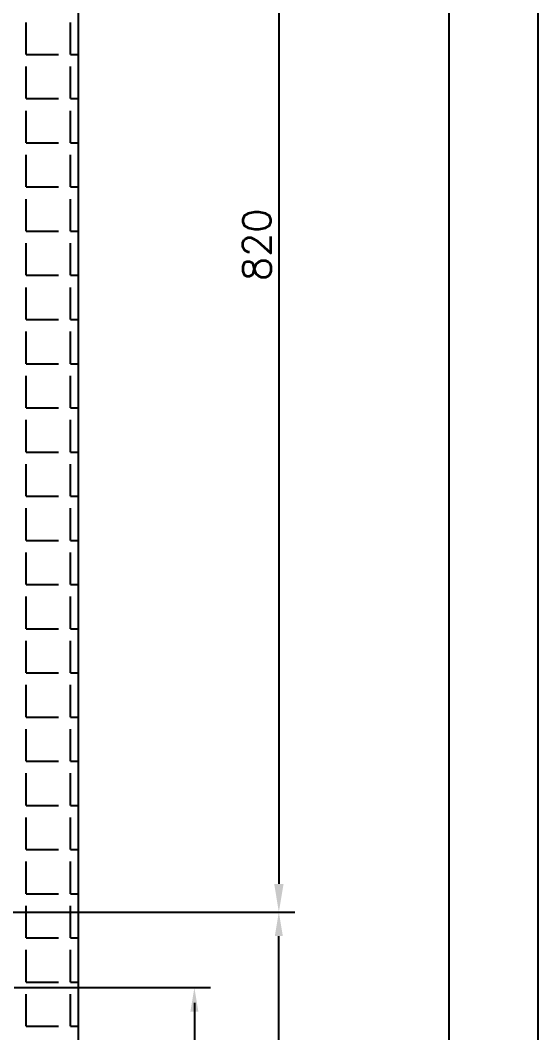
# Model space of a CAD drawing. Extents: x 1919 to 2339, y -1533 to -939.
# Drawn here: x 2274.7 to 2339.1, y -1402.4 to -1276.3 of the extents above; entities that cross this region are included whole.
import ezdxf

# ---------------------------------------------------------------- set-up
doc = ezdxf.new("R2010")
doc.units = 0
doc.header["$LTSCALE"] = 7
doc.header["$MEASUREMENT"] = 0
doc.layers.get('0').update_dxf_attribs({"color": 2, "linetype": 'CONTINUOUS'})
doc.layers.add('D', color=2, linetype='CONTINUOUS')
doc.layers.add('HT', color=3, linetype='CONTINUOUS')
doc.styles.add('GHS', font='romans', dxfattribs={"bigfont": 'ghs'})

msp = doc.modelspace()

# ---------------------------------------------------------------- linework, layer by layer
at = {"color": 4}
msp.add_line((2328.08, -1518.65), (2328.08, -969.65), dxfattribs=at)
for p, q in [((2272.76, -1387.38), (2308.87, -1387.38)), ((2306.87, -1469.39), (2306.87, -1390.38))]:
    msp.add_line(p, q)
msp.add_solid([(2306.37, -1390.38), (2307.37, -1390.38), (2306.87, -1387.38)])
at = {"layer": 'D'}
for p, q in [((2306.87, -1225.1), (2306.87, -1383.88)), ((2273.92, -1396.78), (2298.36, -1396.78)), ((2296.36, -1398.68), (2296.36, -1469.39))]:
    msp.add_line(p, q, dxfattribs=at)
msp.add_lwpolyline([(1919.08, -938.65), (2339.08, -938.65), (2339.08, -1532.65), (1919.08, -1532.65)], close=True, dxfattribs=at)
for points in [[(2306.29, -1383.88), (2307.46, -1383.88), (2306.87, -1387.38)], [(2295.86, -1399.78), (2296.86, -1399.78), (2296.36, -1396.78)]]:
    msp.add_solid(points, dxfattribs=at)
at = {"layer": 'HT', "ltscale": 0.5}
for p, q in [((2281.96, -1492.97), (2281.96, -993.57)), ((2275.44, -1280.6), (2275.44, -1276.6)), ((2280.94, -1280.6), (2280.94, -1276.6)), ((2275.44, -1280.6), (2279.44, -1280.6)), ((2280.94, -1280.6), (2281.96, -1280.6)), ((2275.44, -1286.1), (2275.44, -1282.1)), ((2280.94, -1286.1), (2280.94, -1282.1)), ((2275.44, -1286.1), (2279.44, -1286.1)), ((2280.94, -1286.1), (2281.96, -1286.1)), ((2275.44, -1291.6), (2275.44, -1287.6)), ((2280.94, -1291.6), (2280.94, -1287.6)), ((2275.44, -1291.6), (2279.44, -1291.6)), ((2280.94, -1291.6), (2281.96, -1291.6)), ((2275.44, -1297.1), (2275.44, -1293.1)), ((2280.94, -1297.1), (2280.94, -1293.1)), ((2275.44, -1297.1), (2279.44, -1297.1)), ((2280.94, -1297.1), (2281.96, -1297.1)), ((2275.44, -1302.6), (2275.44, -1298.6)), ((2280.94, -1302.6), (2280.94, -1298.6)), ((2275.44, -1302.6), (2279.44, -1302.6)), ((2280.94, -1302.6), (2281.96, -1302.6)), ((2275.44, -1308.1), (2275.44, -1304.1)), ((2280.94, -1308.1), (2280.94, -1304.1)), ((2275.44, -1308.1), (2279.44, -1308.1)), ((2280.94, -1308.1), (2281.96, -1308.1)), ((2275.44, -1313.6), (2275.44, -1309.6)), ((2280.94, -1313.6), (2280.94, -1309.6)), ((2275.44, -1313.6), (2279.44, -1313.6)), ((2280.94, -1313.6), (2281.96, -1313.6)), ((2275.44, -1319.1), (2275.44, -1315.1)), ((2280.94, -1319.1), (2280.94, -1315.1)), ((2275.44, -1319.1), (2279.44, -1319.1)), ((2280.94, -1319.1), (2281.96, -1319.1)), ((2275.44, -1324.6), (2275.44, -1320.6)), ((2280.94, -1324.6), (2280.94, -1320.6)), ((2275.44, -1324.6), (2279.44, -1324.6)), ((2280.94, -1324.6), (2281.96, -1324.6)), ((2275.44, -1330.1), (2275.44, -1326.1)), ((2280.94, -1330.1), (2280.94, -1326.1)), ((2275.44, -1330.1), (2279.44, -1330.1)), ((2280.94, -1330.1), (2281.96, -1330.1)), ((2275.44, -1335.6), (2275.44, -1331.6)), ((2280.94, -1335.6), (2280.94, -1331.6)), ((2275.44, -1335.6), (2279.44, -1335.6)), ((2280.94, -1335.6), (2281.96, -1335.6)), ((2275.44, -1341.1), (2275.44, -1337.1)), ((2280.94, -1341.1), (2280.94, -1337.1)), ((2275.44, -1341.1), (2279.44, -1341.1)), ((2280.94, -1341.1), (2281.96, -1341.1)), ((2275.44, -1346.6), (2275.44, -1342.6)), ((2280.94, -1346.6), (2280.94, -1342.6)), ((2275.44, -1346.6), (2279.44, -1346.6)), ((2280.94, -1346.6), (2281.96, -1346.6)), ((2275.44, -1352.1), (2275.44, -1348.1)), ((2280.94, -1352.1), (2280.94, -1348.1)), ((2275.44, -1352.1), (2279.44, -1352.1)), ((2280.94, -1352.1), (2281.96, -1352.1)), ((2275.44, -1357.6), (2275.44, -1353.6)), ((2280.94, -1357.6), (2280.94, -1353.6)), ((2275.44, -1357.6), (2279.44, -1357.6)), ((2280.94, -1357.6), (2281.96, -1357.6)), ((2275.44, -1363.1), (2275.44, -1359.1)), ((2280.94, -1363.1), (2280.94, -1359.1)), ((2275.44, -1363.1), (2279.44, -1363.1)), ((2280.94, -1363.1), (2281.96, -1363.1)), ((2275.44, -1368.6), (2275.44, -1364.6)), ((2280.94, -1368.6), (2280.94, -1364.6)), ((2275.44, -1368.6), (2279.44, -1368.6)), ((2280.94, -1368.6), (2281.96, -1368.6)), ((2275.44, -1374.1), (2275.44, -1370.1)), ((2280.94, -1374.1), (2280.94, -1370.1)), ((2275.44, -1374.1), (2279.44, -1374.1)), ((2280.94, -1374.1), (2281.96, -1374.1)), ((2275.44, -1379.6), (2275.44, -1375.6)), ((2280.94, -1379.6), (2280.94, -1375.6)), ((2275.44, -1379.6), (2279.44, -1379.6)), ((2280.94, -1379.6), (2281.96, -1379.6)), ((2275.44, -1385.1), (2275.44, -1381.1)), ((2280.94, -1385.1), (2280.94, -1381.1)), ((2275.44, -1385.1), (2279.44, -1385.1)), ((2280.94, -1385.1), (2281.96, -1385.1)), ((2275.44, -1390.6), (2275.44, -1386.6)), ((2280.94, -1390.6), (2280.94, -1386.6)), ((2275.44, -1390.6), (2279.44, -1390.6)), ((2280.94, -1390.6), (2281.96, -1390.6)), ((2275.44, -1396.1), (2275.44, -1392.1)), ((2280.94, -1396.1), (2280.94, -1392.1)), ((2275.44, -1396.1), (2279.44, -1396.1)), ((2280.94, -1396.1), (2281.96, -1396.1)), ((2275.44, -1401.6), (2275.44, -1397.6)), ((2280.94, -1401.6), (2280.94, -1397.6)), ((2275.44, -1401.6), (2279.44, -1401.6)), ((2280.94, -1401.6), (2281.96, -1401.6))]:
    msp.add_line(p, q, dxfattribs=at)

# ---------------------------------------------------------------- texts
at = {"layer": 'D', "insert": (2304.12, -1304.3), "char_height": 3.5, "attachment_point": 5, "rotation": 90, "style": 'GHS'}
msp.add_mtext('\\A1;820', dxfattribs=at)

doc.saveas('drawing.dxf')
